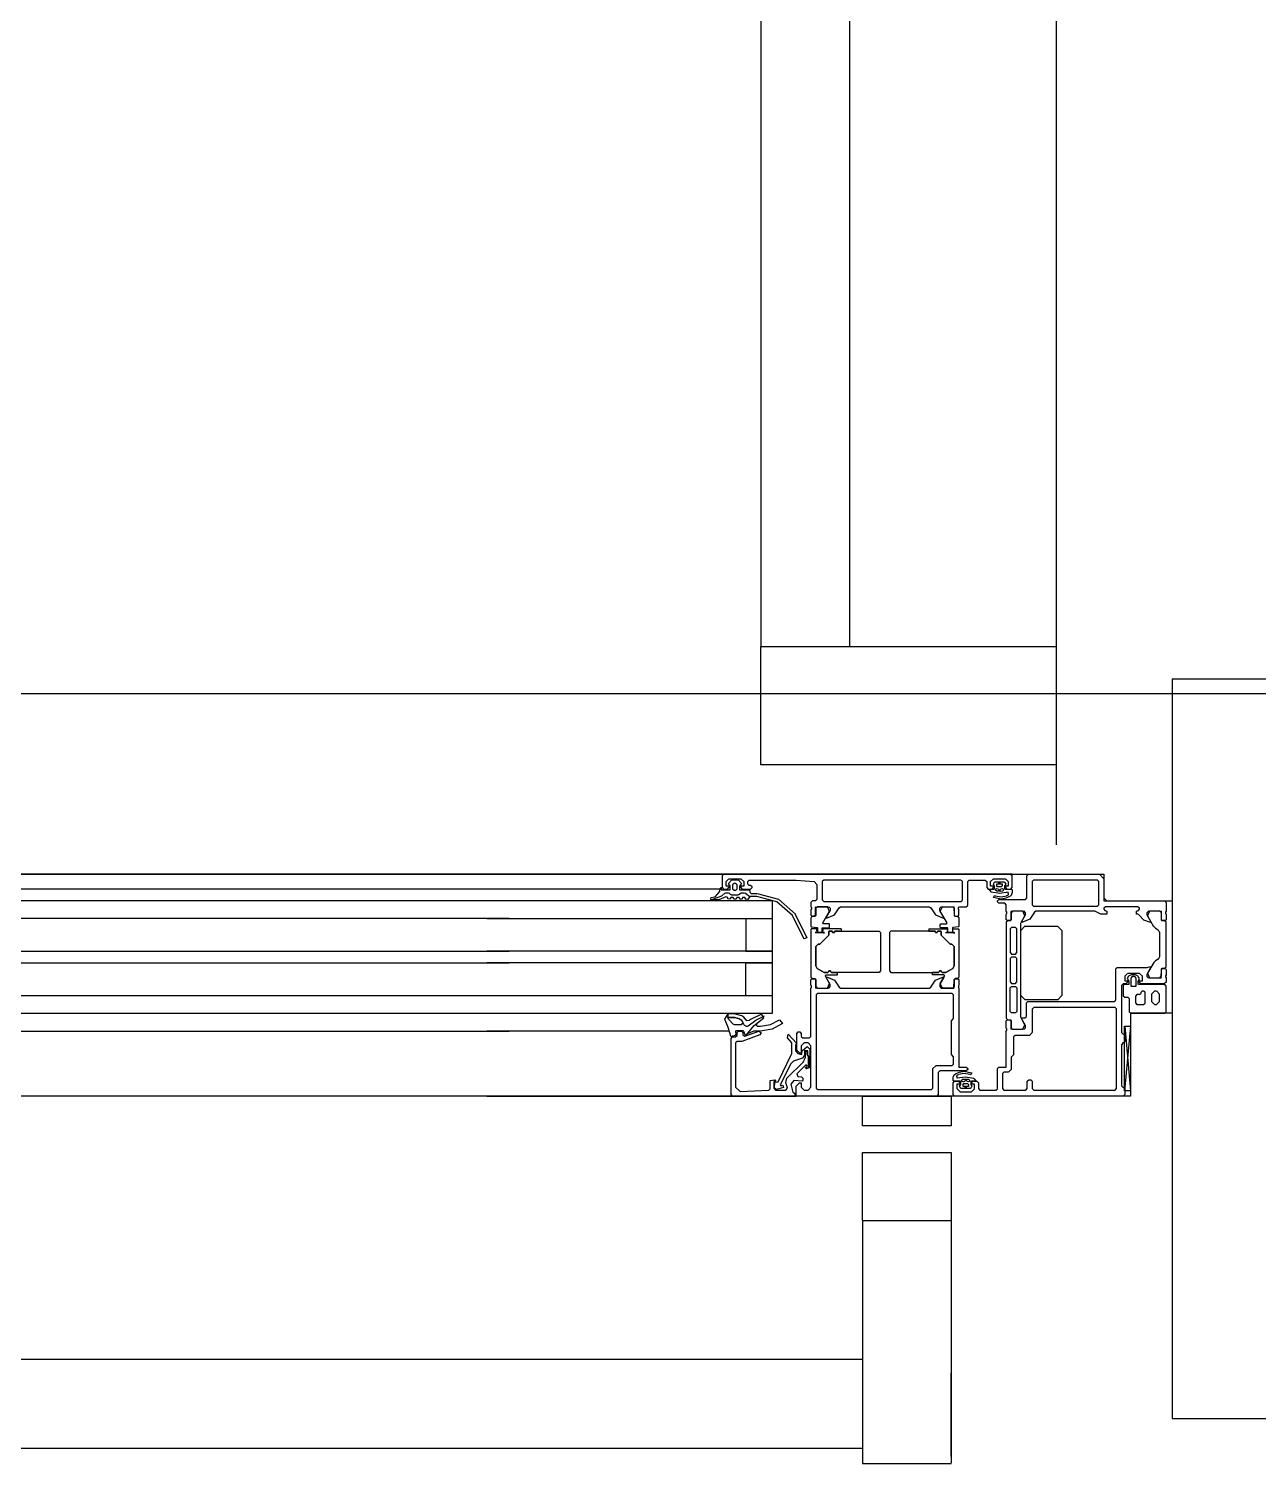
# Model space of a CAD drawing. Header units: metres. Extents: x 2.3 to 42.8, y 0.9 to 31.9.
# Drawn here: x 15.3975 to 15.5611, y 13.554 to 13.745 of the extents above; entities that cross this region are included whole.
import ezdxf

# ---------------------------------------------------------------- set-up
doc = ezdxf.new("R2010")
doc.units = ezdxf.units.M
doc.layers.add('ARREDI', color=9, linetype='Continuous')
doc.layers.add('PARETI_STRUTTURE', color=7, linetype='Continuous')

msp = doc.modelspace()

# ---------------------------------------------------------------- linework, layer by layer
at = {"layer": 'ARREDI'}
for points in [[(14.92869, 13.63239), (15.54057, 13.63239)], [(15.46142, 13.63042), (15.28975, 13.63042)], [(15.46142, 13.62885), (15.28975, 13.62885)], [(15.46142, 13.62649), (15.28975, 13.62649)], [(15.28975, 13.62217), (15.46142, 13.62217)], [(15.28975, 13.62059), (15.46142, 13.62059)], [(15.28975, 13.61626), (15.46142, 13.61626)], [(15.28975, 13.61389), (15.46142, 13.61389)], [(15.28975, 13.61152), (15.46142, 13.61152)], [(15.54411, 13.60286), (14.92515, 13.60286)], [(15.52023, 13.59892), (15.50842, 13.59892), (15.50842, 13.60287)], [(15.50842, 13.60286), (15.52023, 13.60286)], [(15.52023, 13.60286), (15.52023, 13.59892)], [(15.50842, 13.58631), (15.50842, 13.59534)], [(15.50842, 13.59534), (15.52023, 13.59534)], [(15.52023, 13.59534), (15.52023, 13.58631)], [(15.50842, 13.58631), (15.50842, 13.55603), (15.50842, 13.55492), (15.50842, 13.55421), (15.50842, 13.55397), (15.52023, 13.55397)], [(15.50843, 13.58631), (15.52023, 13.58631), (15.52023, 13.55604), (15.52023, 13.55491), (15.52023, 13.55422), (15.52023, 13.55398)], [(15.50842, 13.56778), (15.25525, 13.56778)], [(15.50842, 13.56699), (15.50842, 13.56604), (15.50842, 13.56482)], [(15.52023, 13.55492), (15.52023, 13.55603), (15.52023, 13.55749), (15.52023, 13.55918), (15.52023, 13.561), (15.52023, 13.56282), (15.52023, 13.56451), (15.52023, 13.56597)], [(15.50842, 13.55892), (15.50842, 13.5577), (15.50842, 13.55675)], [(15.25525, 13.55597), (15.50842, 13.55597)]]:
    msp.add_lwpolyline(points, dxfattribs=at)
at = {"layer": 'PARETI_STRUTTURE'}
for points in [[(15.53426, 13.63633), (15.53426, 13.93597)], [(15.53426, 13.90615), (15.49489, 13.90615), (15.49489, 13.66271)], [(15.5067, 13.90615), (15.5067, 13.66271)], [(17.49862, 13.65642), (14.26612, 13.65642), (11.91708, 13.68004)], [(15.52835, 13.63239), (15.48977, 13.63239), (15.29041, 13.63239), (15.29041, 13.65214), (15.29009, 13.65471), (15.28917, 13.65713), (15.2877, 13.65925), (15.28576, 13.66098), (15.28346, 13.66217), (15.28239, 13.66242), (15.2813, 13.66242), (15.28023, 13.66216), (15.27926, 13.66164), (15.27842, 13.66091), (15.2778, 13.66), (15.27741, 13.65898), (15.27728, 13.65788), (15.27728, 13.63239)], [(15.49489, 13.66271), (15.53426, 13.66271)], [(15.49489, 13.64696), (15.49489, 13.66271)], [(15.53426, 13.64696), (15.49489, 13.64696)], [(15.45847, 13.63239), (15.48997, 13.63239), (15.48977, 13.6322)], [(15.48977, 13.6322), (15.48977, 13.63063)], [(15.52816, 13.63239), (15.48996, 13.63239)], [(15.49028, 13.63141), (15.49067, 13.6318)], [(15.49068, 13.63062), (15.49068, 13.63081), (15.49029, 13.63081), (15.49029, 13.63141)], [(15.49059, 13.63118), (15.49099, 13.63159)], [(15.49068, 13.63097), (15.49059, 13.63118)], [(15.49071, 13.63097), (15.49067, 13.63097)], [(15.49068, 13.6318), (15.49224, 13.6318)], [(15.49083, 13.63086), (15.49072, 13.63098)], [(15.491, 13.63159), (15.49114, 13.63164)], [(15.49114, 13.63164), (15.49178, 13.63164)], [(15.49134, 13.63117), (15.49115, 13.63098)], [(15.49115, 13.63097), (15.49115, 13.63046)], [(15.49158, 13.63117), (15.49135, 13.63117)], [(15.49178, 13.63097), (15.49158, 13.63117)], [(15.49178, 13.63046), (15.49178, 13.63098)], [(15.49179, 13.63164), (15.49192, 13.63159)], [(15.49192, 13.63159), (15.49233, 13.63117)], [(15.49221, 13.63097), (15.4921, 13.63085)], [(15.49225, 13.63097), (15.49221, 13.63097)], [(15.49225, 13.6318), (15.49264, 13.63141)], [(15.49264, 13.63141), (15.49264, 13.63081), (15.49225, 13.63081), (15.49225, 13.63062)], [(15.49233, 13.63118), (15.49225, 13.63097)], [(15.49316, 13.63141), (15.49335, 13.6316)], [(15.49316, 13.63109), (15.49316, 13.63141)], [(15.49335, 13.6309), (15.49316, 13.63109)], [(15.49335, 13.6316), (15.49962, 13.6316), (15.50201, 13.63144)], [(15.49355, 13.6309), (15.49335, 13.6309)], [(15.49375, 13.6307), (15.49355, 13.63089)], [(15.502, 13.63143), (15.50236, 13.63105)], [(15.50237, 13.63104), (15.50237, 13.62904)], [(15.50327, 13.6316), (15.50308, 13.63141)], [(15.50308, 13.63141), (15.50308, 13.62896)], [(15.52154, 13.6316), (15.50328, 13.6316)], [(15.52174, 13.63141), (15.52155, 13.6316)], [(15.52174, 13.62897), (15.52174, 13.63141)], [(15.52245, 13.63141), (15.52264, 13.6316)], [(15.52245, 13.62826), (15.52245, 13.63141)], [(15.52265, 13.6316), (15.52477, 13.6316)], [(15.52477, 13.6316), (15.52497, 13.63141)], [(15.52497, 13.63141), (15.52497, 13.63062)], [(15.52548, 13.63141), (15.52587, 13.6318)], [(15.52587, 13.63062), (15.52587, 13.63081), (15.52548, 13.63081), (15.52548, 13.63141)], [(15.52585, 13.63106), (15.526, 13.63136)], [(15.52591, 13.63095), (15.52585, 13.63106)], [(15.52587, 13.6318), (15.52744, 13.6318)], [(15.52599, 13.63087), (15.5259, 13.63096)], [(15.52601, 13.63136), (15.52608, 13.6314)], [(15.52608, 13.6314), (15.52724, 13.6314)], [(15.5263, 13.63085), (15.5263, 13.63113)], [(15.5263, 13.63112), (15.52701, 13.63112)], [(15.52701, 13.63112), (15.52701, 13.63085)], [(15.52724, 13.6314), (15.52731, 13.63136)], [(15.52731, 13.63136), (15.52749, 13.63107)], [(15.52741, 13.63096), (15.52732, 13.63087)], [(15.52749, 13.63108), (15.52741, 13.63095)], [(15.52745, 13.6318), (15.52784, 13.63141)], [(15.52784, 13.63141), (15.52784, 13.63081), (15.52746, 13.63081), (15.52746, 13.63062)], [(15.52836, 13.6322), (15.52816, 13.63239)], [(15.52836, 13.63062), (15.52836, 13.63219)], [(15.53032, 13.6322), (15.53052, 13.63239)], [(15.53032, 13.63239), (15.54056, 13.63239)], [(15.53032, 13.62924), (15.53032, 13.6322)], [(15.53052, 13.63239), (15.53997, 13.63239)], [(15.53099, 13.63141), (15.53099, 13.62834)], [(15.53119, 13.6316), (15.531, 13.63141)], [(15.53969, 13.6316), (15.53119, 13.6316)], [(15.53989, 13.63141), (15.5397, 13.6316)], [(15.53989, 13.62834), (15.53989, 13.63141)], [(15.53997, 13.63239), (15.54057, 13.6318)], [(15.54056, 13.63239), (15.54056, 13.62885)], [(15.54056, 13.6318), (15.54056, 13.62925)], [(15.48951, 13.63042), (15.45846, 13.63042)], [(15.48819, 13.629), (15.4883, 13.62905)], [(15.48826, 13.62928), (15.48883, 13.62939)], [(15.48829, 13.62897), (15.48826, 13.62927)], [(15.4883, 13.62905), (15.48866, 13.62914)], [(15.48866, 13.62914), (15.4897, 13.62951)], [(15.48882, 13.62939), (15.48946, 13.6301)], [(15.49024, 13.62938), (15.48934, 13.62897)], [(15.48946, 13.63009), (15.4895, 13.63051)], [(15.48949, 13.63051), (15.48965, 13.63065)], [(15.48965, 13.63066), (15.48965, 13.63034), (15.49044, 13.63034)], [(15.4897, 13.62952), (15.49011, 13.62986)], [(15.48977, 13.63062), (15.48996, 13.63043)], [(15.48997, 13.63042), (15.49048, 13.63042)], [(15.49011, 13.62986), (15.49023, 13.62991)], [(15.49023, 13.62991), (15.49062, 13.62991)], [(15.49052, 13.62928), (15.49024, 13.62938)], [(15.49044, 13.63034), (15.49083, 13.63034)], [(15.49048, 13.63042), (15.49067, 13.63062)], [(15.49052, 13.62912), (15.49052, 13.62928)], [(15.49083, 13.62908), (15.49052, 13.62912)], [(15.49063, 13.62991), (15.49079, 13.62981)], [(15.4908, 13.62981), (15.49084, 13.62973)], [(15.49083, 13.63034), (15.49083, 13.63086)], [(15.49092, 13.62932), (15.49083, 13.62909)], [(15.49084, 13.62973), (15.49101, 13.62964)], [(15.49122, 13.62932), (15.49092, 13.62932)], [(15.49101, 13.62964), (15.49189, 13.62964)], [(15.49115, 13.63046), (15.49134, 13.63027)], [(15.49131, 13.62908), (15.49123, 13.62932)], [(15.49161, 13.62908), (15.49131, 13.62908)], [(15.49134, 13.63027), (15.49158, 13.63027)], [(15.49158, 13.63027), (15.49178, 13.63046)], [(15.4917, 13.62932), (15.49162, 13.62909)], [(15.49201, 13.62932), (15.4917, 13.62932)], [(15.49189, 13.62964), (15.49206, 13.62973)], [(15.4921, 13.62908), (15.49201, 13.62932)], [(15.49206, 13.62973), (15.49211, 13.62982)], [(15.49209, 13.63086), (15.49209, 13.63034)], [(15.49209, 13.63034), (15.49248, 13.63034)], [(15.4924, 13.62908), (15.4921, 13.62908)], [(15.49211, 13.62981), (15.49228, 13.62991)], [(15.49225, 13.63062), (15.49244, 13.63043)], [(15.49228, 13.62991), (15.49275, 13.62991)], [(15.49249, 13.62932), (15.49241, 13.62909)], [(15.49245, 13.63042), (15.49354, 13.63042)], [(15.49249, 13.63034), (15.49332, 13.63034)], [(15.4928, 13.62932), (15.49249, 13.62932)], [(15.49276, 13.62991), (15.49288, 13.62987)], [(15.49289, 13.62908), (15.4928, 13.62932)], [(15.49288, 13.62987), (15.49344, 13.62944)], [(15.49317, 13.62905), (15.49288, 13.62909)], [(15.49436, 13.62944), (15.49343, 13.62944), (15.49318, 13.62905)], [(15.49331, 13.63034), (15.49342, 13.63022)], [(15.49343, 13.63023), (15.49343, 13.63003)], [(15.49343, 13.63003), (15.49363, 13.62984)], [(15.49355, 13.63042), (15.49374, 13.63062)], [(15.49363, 13.62983), (15.49439, 13.62983)], [(15.49375, 13.63062), (15.49375, 13.6307)], [(15.49914, 13.62692), (15.49704, 13.62874), (15.49436, 13.62944)], [(15.4944, 13.62983), (15.49727, 13.62906), (15.4995, 13.62708)], [(15.50237, 13.62905), (15.50217, 13.62885)], [(15.52497, 13.63062), (15.52516, 13.63043)], [(15.52517, 13.63042), (15.52568, 13.63042)], [(15.52529, 13.63042), (15.52591, 13.63042)], [(15.52558, 13.63003), (15.52529, 13.63042)], [(15.52558, 13.63003), (15.52558, 13.63003)], [(15.5278, 13.62999), (15.52669, 13.62985), (15.52558, 13.63003)], [(15.52568, 13.63042), (15.52587, 13.63062)], [(15.52585, 13.6293), (15.52598, 13.62955)], [(15.5269, 13.62909), (15.52585, 13.6293)], [(15.52591, 13.63042), (15.52599, 13.6305)], [(15.52597, 13.62955), (15.52607, 13.62951)], [(15.52599, 13.6305), (15.52599, 13.63087)], [(15.52607, 13.6295), (15.52689, 13.62937)], [(15.52616, 13.63028), (15.52614, 13.63031), (15.5261, 13.63042), (15.52632, 13.63051)], [(15.52632, 13.63015), (15.52615, 13.63028)], [(15.52642, 13.63073), (15.52631, 13.63084)], [(15.52632, 13.63052), (15.52647, 13.63046)], [(15.52706, 13.63014), (15.52685, 13.63012), (15.52654, 13.63014), (15.52632, 13.63015)], [(15.52639, 13.62885), (15.52658, 13.62904)], [(15.5269, 13.63073), (15.52642, 13.63073)], [(15.52647, 13.63047), (15.52667, 13.63013), (15.52685, 13.63047)], [(15.52658, 13.62905), (15.53013, 13.62905)], [(15.52685, 13.63047), (15.527, 13.63052)], [(15.52701, 13.63085), (15.5269, 13.63074)], [(15.5282, 13.62955), (15.52818, 13.62951), (15.52791, 13.62937), (15.52773, 13.62929), (15.52752, 13.6292), (15.52731, 13.62915), (15.52711, 13.62911), (15.5269, 13.62909)], [(15.5269, 13.62937), (15.52759, 13.62954)], [(15.527, 13.63052), (15.52721, 13.63042), (15.52717, 13.63022)], [(15.52716, 13.63023), (15.52705, 13.63014)], [(15.52733, 13.63088), (15.52733, 13.6305)], [(15.52733, 13.6305), (15.52741, 13.63041)], [(15.52741, 13.63042), (15.52825, 13.63042)], [(15.52745, 13.63062), (15.52764, 13.63043)], [(15.52759, 13.62954), (15.52776, 13.62962), (15.52788, 13.62971)], [(15.52765, 13.63042), (15.52816, 13.63042)], [(15.52788, 13.6297), (15.5278, 13.62999)], [(15.52816, 13.63042), (15.52835, 13.63062)], [(15.52832, 13.62986), (15.52821, 13.62956)], [(15.52825, 13.63042), (15.52834, 13.63033)], [(15.52833, 13.63034), (15.52833, 13.62994), (15.52832, 13.62987)], [(15.53013, 13.62905), (15.53032, 13.62924)], [(15.54056, 13.62924), (15.54095, 13.62885)], [(15.45847, 13.6139), (15.49647, 13.6139), (15.49647, 13.62886), (15.45847, 13.62886)], [(15.48934, 13.62897), (15.48828, 13.62897)], [(15.49949, 13.62709), (15.50104, 13.62395)], [(15.50178, 13.62885), (15.50158, 13.62865)], [(15.50158, 13.62865), (15.50158, 13.62805)], [(15.50158, 13.62806), (15.50166, 13.62795)], [(15.50166, 13.62777), (15.50158, 13.62766)], [(15.50158, 13.62767), (15.50158, 13.62693)], [(15.50166, 13.62795), (15.50166, 13.62777)], [(15.50217, 13.62885), (15.50178, 13.62885)], [(15.5022, 13.62693), (15.5022, 13.62801), (15.50394, 13.62807)], [(15.5022, 13.62801), (15.50224, 13.62805)], [(15.50221, 13.62786), (15.50221, 13.62691)], [(15.50241, 13.62806), (15.50222, 13.62786)], [(15.50378, 13.62806), (15.50241, 13.62806)], [(15.50308, 13.62897), (15.50327, 13.62877)], [(15.50317, 13.62591), (15.50406, 13.62746)], [(15.50327, 13.62877), (15.52154, 13.62877)], [(15.50414, 13.62786), (15.50414, 13.62759), (15.5036, 13.62664)], [(15.50365, 13.62656), (15.50469, 13.627), (15.50533, 13.62793)], [(15.50406, 13.62745), (15.50378, 13.62805)], [(15.50394, 13.62806), (15.50414, 13.62787)], [(15.50533, 13.62792), (15.50551, 13.62806)], [(15.50552, 13.62806), (15.51732, 13.62806)], [(15.51733, 13.62806), (15.51753, 13.62792)], [(15.51752, 13.62792), (15.51816, 13.62699), (15.5192, 13.62656)], [(15.51871, 13.62786), (15.5189, 13.62806)], [(15.51925, 13.62665), (15.51871, 13.62759), (15.51871, 13.62787)], [(15.51879, 13.62745), (15.51907, 13.62805)], [(15.51968, 13.62591), (15.51879, 13.62746)], [(15.51891, 13.62806), (15.5206, 13.62806), (15.52064, 13.62692)], [(15.51907, 13.62806), (15.52044, 13.62806)], [(15.52044, 13.62806), (15.52063, 13.62786)], [(15.5206, 13.62806), (15.52064, 13.62802)], [(15.52063, 13.62786), (15.52063, 13.62691)], [(15.52119, 13.62795), (15.52127, 13.62806)], [(15.52119, 13.62777), (15.52119, 13.62795)], [(15.52127, 13.62767), (15.52119, 13.62778)], [(15.52127, 13.62806), (15.52226, 13.62806)], [(15.52127, 13.62693), (15.52127, 13.62766)], [(15.52154, 13.62877), (15.52174, 13.62896)], [(15.52225, 13.62806), (15.52245, 13.62825)], [(15.52639, 13.62873), (15.52639, 13.62884)], [(15.52658, 13.62853), (15.52639, 13.62873)], [(15.52737, 13.62853), (15.52658, 13.62853)], [(15.52757, 13.62834), (15.52737, 13.62853)], [(15.52765, 13.62736), (15.52756, 13.62747)], [(15.52757, 13.62747), (15.52757, 13.62833)], [(15.52757, 13.62708), (15.52765, 13.62719)], [(15.52757, 13.62634), (15.52757, 13.62707)], [(15.52765, 13.62718), (15.52765, 13.62736)], [(15.52993, 13.62747), (15.52819, 13.62743), (15.52819, 13.62633)], [(15.52824, 13.62747), (15.5282, 13.62743)], [(15.5284, 13.62747), (15.52821, 13.62727)], [(15.52821, 13.62727), (15.52821, 13.62632)], [(15.52977, 13.62747), (15.52839, 13.62747)], [(15.52958, 13.62605), (15.53013, 13.627), (15.53013, 13.62728)], [(15.53132, 13.62733), (15.53068, 13.6264), (15.52964, 13.62597)], [(15.53005, 13.62686), (15.52977, 13.62746)], [(15.53013, 13.62727), (15.52993, 13.62747)], [(15.53099, 13.62834), (15.53119, 13.62814)], [(15.53119, 13.62814), (15.53969, 13.62814)], [(15.53151, 13.62747), (15.53133, 13.62733)], [(15.53933, 13.62747), (15.5315, 13.62747)], [(15.53942, 13.62745), (15.53934, 13.62746)], [(15.54013, 13.6271), (15.53942, 13.62744)], [(15.53969, 13.62814), (15.53989, 13.62833)], [(15.54021, 13.62708), (15.54013, 13.62709)], [(15.54095, 13.62708), (15.54022, 13.62708)], [(15.54056, 13.62885), (15.54962, 13.62885)], [(15.54076, 13.62806), (15.54056, 13.62787)], [(15.54056, 13.62786), (15.54056, 13.62774)], [(15.54056, 13.62774), (15.5407, 13.62756)], [(15.5407, 13.62755), (15.54096, 13.62747)], [(15.54509, 13.62806), (15.54076, 13.62806)], [(15.54095, 13.62885), (15.54864, 13.62885)], [(15.54095, 13.62747), (15.54095, 13.62708)], [(15.54489, 13.62747), (15.54516, 13.62755)], [(15.54489, 13.62708), (15.54489, 13.62746)], [(15.54506, 13.62708), (15.5449, 13.62708)], [(15.54524, 13.62698), (15.54507, 13.62707)], [(15.54529, 13.62786), (15.54509, 13.62806)], [(15.54515, 13.62755), (15.54529, 13.62773)], [(15.54529, 13.62774), (15.54529, 13.62786)], [(15.54647, 13.62747), (15.54627, 13.62728)], [(15.54627, 13.62727), (15.54627, 13.627), (15.54681, 13.62605)], [(15.54663, 13.62747), (15.54635, 13.62687)], [(15.54821, 13.62634), (15.54821, 13.62742), (15.54647, 13.62747)], [(15.548, 13.62747), (15.54662, 13.62747)], [(15.5482, 13.62727), (15.548, 13.62746)], [(15.54821, 13.62742), (15.54817, 13.62746)], [(15.5482, 13.62632), (15.5482, 13.62727)], [(15.54863, 13.62885), (15.54883, 13.62865)], [(15.54883, 13.62747), (15.54875, 13.62736)], [(15.54875, 13.62736), (15.54875, 13.62718)], [(15.54875, 13.62718), (15.54884, 13.62707)], [(15.54883, 13.62865), (15.54883, 13.62747)], [(15.54883, 13.62708), (15.54883, 13.62634)], [(15.49292, 13.6265), (15.49292, 13.62216), (15.49646, 13.62216), (15.45846, 13.62216)], [(15.45847, 13.6265), (15.49647, 13.6265)], [(15.50068, 13.62377), (15.49914, 13.62691)], [(15.50158, 13.62693), (15.50171, 13.6268)], [(15.50178, 13.6268), (15.50158, 13.6266)], [(15.50158, 13.6266), (15.50158, 13.62546), (15.50159, 13.62542), (15.50162, 13.62539), (15.50166, 13.62539), (15.50237, 13.62532), (15.50241, 13.62531), (15.50244, 13.62528), (15.50244, 13.62524), (15.50244, 13.6247), (15.50244, 13.62465), (15.50241, 13.62463), (15.50237, 13.62461), (15.50223, 13.62461), (15.50214, 13.62461)], [(15.5017, 13.62681), (15.50209, 13.62681)], [(15.5021, 13.6268), (15.50178, 13.6268)], [(15.50209, 13.62681), (15.5022, 13.62693)], [(15.50221, 13.62691), (15.5021, 13.62679)], [(15.5033, 13.62462), (15.50316, 13.62462), (15.50312, 13.62463), (15.50309, 13.62466), (15.50307, 13.6247), (15.50307, 13.62521), (15.50309, 13.62524), (15.50312, 13.62527), (15.50316, 13.62528), (15.50398, 13.62528), (15.50402, 13.6253), (15.50405, 13.62532), (15.50406, 13.62537), (15.50406, 13.62571), (15.50405, 13.62575), (15.50402, 13.62578), (15.50398, 13.6258), (15.50324, 13.6258)], [(15.50323, 13.6258), (15.50317, 13.62591)], [(15.5036, 13.62665), (15.50365, 13.62656)], [(15.51955, 13.62462), (15.51969, 13.62462), (15.51973, 13.62463), (15.51976, 13.62466), (15.51978, 13.6247), (15.51978, 13.62521), (15.51976, 13.62524), (15.51973, 13.62527), (15.51969, 13.62528), (15.51887, 13.62528), (15.51883, 13.6253), (15.5188, 13.62532), (15.51879, 13.62537), (15.51879, 13.62571), (15.5188, 13.62575), (15.51883, 13.62578), (15.51887, 13.6258), (15.51961, 13.6258)], [(15.5192, 13.62656), (15.51926, 13.62665)], [(15.51961, 13.6258), (15.51968, 13.62591)], [(15.52127, 13.6266), (15.52127, 13.62546), (15.52126, 13.62542), (15.52123, 13.62539), (15.52119, 13.62539), (15.52048, 13.62532), (15.52044, 13.62531), (15.52041, 13.62528), (15.52041, 13.62524), (15.52041, 13.6247), (15.52041, 13.62465), (15.52044, 13.62463), (15.52048, 13.62461), (15.52062, 13.62461), (15.52071, 13.62461)], [(15.52063, 13.62691), (15.52075, 13.62679)], [(15.52065, 13.62693), (15.52077, 13.6268)], [(15.52075, 13.6268), (15.52107, 13.6268)], [(15.52076, 13.62681), (15.52115, 13.62681)], [(15.52107, 13.6268), (15.52127, 13.6266)], [(15.52115, 13.62681), (15.52126, 13.62693)], [(15.52777, 13.62621), (15.52757, 13.62601)], [(15.52757, 13.62601), (15.52757, 13.61322)], [(15.52769, 13.62622), (15.52758, 13.62634)], [(15.52807, 13.62622), (15.52768, 13.62622)], [(15.52809, 13.62621), (15.52777, 13.62621)], [(15.52819, 13.62634), (15.52808, 13.62621)], [(15.52821, 13.62632), (15.52808, 13.6262)], [(15.52827, 13.62531), (15.52808, 13.62511)], [(15.52879, 13.62531), (15.52827, 13.62531)], [(15.52898, 13.62511), (15.52879, 13.6253)], [(15.5295, 13.62587), (15.52953, 13.62596)], [(15.5295, 13.61337), (15.5295, 13.62587)], [(15.5295, 13.62491), (15.5301, 13.62551)], [(15.52953, 13.62596), (15.53004, 13.62687)], [(15.52964, 13.62597), (15.52958, 13.62606)], [(15.53009, 13.6255), (15.53438, 13.6255)], [(15.53438, 13.6255), (15.53498, 13.6249)], [(15.54676, 13.62597), (15.54587, 13.62629), (15.54523, 13.62697)], [(15.54635, 13.62686), (15.54717, 13.62543)], [(15.54681, 13.62605), (15.54676, 13.62597)], [(15.54718, 13.62543), (15.54742, 13.62521)], [(15.54741, 13.62521), (15.54776, 13.62501)], [(15.54831, 13.62621), (15.5482, 13.62633)], [(15.54833, 13.62622), (15.54821, 13.62634)], [(15.54863, 13.62621), (15.54831, 13.62621)], [(15.54871, 13.62622), (15.54832, 13.62622)], [(15.54883, 13.62601), (15.54864, 13.6262)], [(15.54883, 13.62634), (15.54871, 13.62621)], [(15.54883, 13.62007), (15.54883, 13.626)], [(15.50104, 13.62394), (15.50068, 13.62378)], [(15.50228, 13.62462), (15.50235, 13.62463), (15.50239, 13.62467), (15.50241, 13.62473), (15.50238, 13.62505), (15.50237, 13.62509), (15.50234, 13.62512), (15.5023, 13.62513), (15.50166, 13.62513), (15.50162, 13.62512), (15.50159, 13.62509), (15.50157, 13.62505), (15.50157, 13.6187)], [(15.50339, 13.62462), (15.50214, 13.62462)], [(15.50223, 13.62462), (15.5033, 13.62462)], [(15.5056, 13.62513), (15.50322, 13.62513), (15.50318, 13.62511), (15.50315, 13.62509), (15.50314, 13.62504), (15.50311, 13.62474), (15.50314, 13.62467), (15.50318, 13.62463), (15.50324, 13.62461), (15.50339, 13.62461)], [(15.5056, 13.62513), (15.5056, 13.62481), (15.50481, 13.62481), (15.50475, 13.6248), (15.50471, 13.62476), (15.5047, 13.6247), (15.5047, 13.62462), (15.5047, 13.6247), (15.50471, 13.62476), (15.50475, 13.6248), (15.50481, 13.62481), (15.51064, 13.62481)], [(15.51064, 13.62481), (15.51083, 13.62462)], [(15.51083, 13.62462), (15.51083, 13.61952)], [(15.51221, 13.62481), (15.51202, 13.62462)], [(15.51202, 13.62462), (15.51202, 13.61952)], [(15.51725, 13.62513), (15.51725, 13.62481), (15.51804, 13.62481), (15.5181, 13.6248), (15.51814, 13.62476), (15.51815, 13.6247), (15.51815, 13.62462), (15.51815, 13.6247), (15.51814, 13.62476), (15.5181, 13.6248), (15.51804, 13.62481), (15.51221, 13.62481)], [(15.51725, 13.62513), (15.51963, 13.62513), (15.51967, 13.62511), (15.5197, 13.62509), (15.51971, 13.62504), (15.51974, 13.62474), (15.51971, 13.62467), (15.51967, 13.62463), (15.51961, 13.62461), (15.51946, 13.62461)], [(15.51946, 13.62462), (15.52071, 13.62462)], [(15.52062, 13.62462), (15.51955, 13.62462)], [(15.52057, 13.62462), (15.5205, 13.62463), (15.52045, 13.62467), (15.52044, 13.62473), (15.52047, 13.62505), (15.52048, 13.62509), (15.52051, 13.62512), (15.52055, 13.62513), (15.52119, 13.62513), (15.52123, 13.62512), (15.52126, 13.62509), (15.52127, 13.62505), (15.52127, 13.6187)], [(15.52808, 13.62511), (15.52808, 13.62196)], [(15.52898, 13.62196), (15.52898, 13.62511)], [(15.5295, 13.61625), (15.5295, 13.62491)], [(15.53497, 13.62491), (15.53497, 13.61624)], [(15.54776, 13.62501), (15.54796, 13.62466)], [(15.54796, 13.62467), (15.54796, 13.62142)], [(15.50221, 13.62278), (15.50221, 13.6202), (15.50221, 13.62278)], [(15.50276, 13.6231), (15.50253, 13.6231), (15.50276, 13.6231)], [(15.52009, 13.6231), (15.52032, 13.6231), (15.52009, 13.6231)], [(15.52064, 13.62278), (15.52064, 13.6202), (15.52064, 13.62278)], [(15.52808, 13.62196), (15.52827, 13.62176)], [(15.52827, 13.62137), (15.52808, 13.62117)], [(15.52827, 13.62176), (15.52879, 13.62176)], [(15.52879, 13.62137), (15.52827, 13.62137)], [(15.52879, 13.62176), (15.52898, 13.62196)], [(15.52898, 13.61806), (15.52898, 13.62117), (15.52879, 13.62137)], [(15.54796, 13.62141), (15.54777, 13.62106)], [(15.49292, 13.61626), (15.49292, 13.62059), (15.49646, 13.62059), (15.45846, 13.62059)], [(15.50394, 13.61944), (15.50394, 13.61952), (15.50394, 13.61944)], [(15.50418, 13.61952), (15.50418, 13.61943), (15.50418, 13.61952)], [(15.51083, 13.61952), (15.51064, 13.61932)], [(15.51202, 13.61952), (15.51221, 13.61932)], [(15.51867, 13.61952), (15.51867, 13.61943), (15.51867, 13.61952)], [(15.51891, 13.61944), (15.51891, 13.61952), (15.51891, 13.61944)], [(15.52808, 13.62117), (15.52808, 13.61806), (15.52827, 13.61787)], [(15.54214, 13.61979), (15.54233, 13.61999)], [(15.54214, 13.61566), (15.54214, 13.6198)], [(15.54233, 13.61999), (15.54625, 13.61999)], [(15.54625, 13.61999), (15.54632, 13.62)], [(15.54681, 13.62001), (15.54627, 13.61907), (15.54627, 13.61879)], [(15.54632, 13.62), (15.54676, 13.6201)], [(15.54718, 13.62065), (15.54636, 13.61922)], [(15.54647, 13.6186), (15.54816, 13.6186), (15.54821, 13.61974)], [(15.54676, 13.6201), (15.54682, 13.62001)], [(15.54741, 13.62087), (15.54718, 13.62065)], [(15.54776, 13.62107), (15.54742, 13.62087)], [(15.5482, 13.61976), (15.54831, 13.61987)], [(15.5482, 13.61881), (15.5482, 13.61976)], [(15.54821, 13.61973), (15.54832, 13.61985)], [(15.54831, 13.61987), (15.54863, 13.61987)], [(15.54833, 13.61985), (15.54871, 13.61985)], [(15.54863, 13.61987), (15.54883, 13.62007)], [(15.54871, 13.61985), (15.54884, 13.61974)], [(15.54883, 13.61973), (15.54883, 13.619)], [(15.50158, 13.61869), (15.50178, 13.6185)], [(15.50158, 13.61837), (15.50171, 13.61849)], [(15.50158, 13.61763), (15.50158, 13.61836)], [(15.50166, 13.61752), (15.50158, 13.61763)], [(15.50166, 13.61734), (15.50166, 13.61752)], [(15.5017, 13.61849), (15.50209, 13.61849)], [(15.50178, 13.6185), (15.5021, 13.6185)], [(15.50209, 13.61849), (15.5022, 13.61836)], [(15.5021, 13.6185), (15.50221, 13.61837)], [(15.5022, 13.61837), (15.5022, 13.61728), (15.50394, 13.61723)], [(15.50221, 13.61838), (15.50221, 13.61743)], [(15.50351, 13.61893), (15.50359, 13.61901)], [(15.50351, 13.61884), (15.50351, 13.61892)], [(15.50354, 13.61874), (15.50351, 13.61884)], [(15.50406, 13.61784), (15.50354, 13.61874)], [(15.50359, 13.619), (15.50509, 13.619)], [(15.5036, 13.61865), (15.50365, 13.61873)], [(15.50414, 13.61743), (15.50414, 13.61771), (15.5036, 13.61865)], [(15.50365, 13.61873), (15.50469, 13.6183), (15.50533, 13.61737)], [(15.50378, 13.61724), (15.50406, 13.61783)], [(15.51064, 13.61932), (15.5043, 13.61932), (15.50508, 13.61932)], [(15.50509, 13.619), (15.50509, 13.61932)], [(15.51221, 13.61932), (15.51855, 13.61932), (15.51777, 13.61932)], [(15.51752, 13.61737), (15.51816, 13.6183), (15.5192, 13.61873)], [(15.51776, 13.619), (15.51776, 13.61932)], [(15.51926, 13.619), (15.51776, 13.619)], [(15.51925, 13.61865), (15.51871, 13.6177), (15.51871, 13.61743)], [(15.51879, 13.61784), (15.51931, 13.61874)], [(15.51907, 13.61724), (15.51879, 13.61783)], [(15.51891, 13.61723), (15.5206, 13.61723), (15.52064, 13.61837)], [(15.5192, 13.61873), (15.51926, 13.61865)], [(15.51934, 13.61893), (15.51925, 13.61901)], [(15.51931, 13.61874), (15.51934, 13.61884)], [(15.51934, 13.61884), (15.51934, 13.61892)], [(15.52063, 13.61838), (15.52063, 13.61743)], [(15.52075, 13.6185), (15.52064, 13.61837)], [(15.52065, 13.61837), (15.52077, 13.61849)], [(15.52107, 13.6185), (15.52075, 13.6185)], [(15.52076, 13.61849), (15.52115, 13.61849)], [(15.52127, 13.61869), (15.52107, 13.6185)], [(15.52115, 13.61849), (15.52126, 13.61836)], [(15.52127, 13.61763), (15.52119, 13.61752)], [(15.52119, 13.61752), (15.52119, 13.61734)], [(15.52127, 13.61837), (15.52127, 13.61763)], [(15.52827, 13.61786), (15.52879, 13.61786)], [(15.52879, 13.61786), (15.52898, 13.61806)], [(15.54292, 13.61764), (15.54292, 13.61133)], [(15.54312, 13.61782), (15.54293, 13.61764)], [(15.54312, 13.61759), (15.54312, 13.61623)], [(15.54351, 13.61782), (15.54313, 13.61782)], [(15.54324, 13.61771), (15.54313, 13.61758)], [(15.54356, 13.61771), (15.54324, 13.61771)], [(15.54371, 13.6192), (15.54332, 13.61881)], [(15.54332, 13.61881), (15.54332, 13.61821), (15.54371, 13.61821), (15.54371, 13.61802)], [(15.54371, 13.61802), (15.54352, 13.61783)], [(15.54387, 13.61772), (15.54356, 13.61771)], [(15.54385, 13.61881), (15.54367, 13.6185)], [(15.54367, 13.6185), (15.54377, 13.61832)], [(15.54529, 13.6192), (15.54372, 13.6192)], [(15.54376, 13.61832), (15.54387, 13.61821)], [(15.54419, 13.619), (15.54384, 13.61881)], [(15.54387, 13.6182), (15.54387, 13.61771)], [(15.54434, 13.61877), (15.54415, 13.61857)], [(15.54415, 13.61857), (15.54415, 13.6175)], [(15.54478, 13.619), (15.54419, 13.619)], [(15.54466, 13.61877), (15.54434, 13.61877)], [(15.54485, 13.61857), (15.54466, 13.61877)], [(15.54512, 13.61881), (15.54477, 13.619)], [(15.54485, 13.61751), (15.54485, 13.61858)], [(15.54529, 13.6185), (15.54511, 13.6188)], [(15.54513, 13.61821), (15.54523, 13.61832)], [(15.54513, 13.61772), (15.54513, 13.61821)], [(15.54544, 13.61771), (15.54514, 13.61772)], [(15.54522, 13.61833), (15.54529, 13.61849)], [(15.54568, 13.61881), (15.54529, 13.6192)], [(15.54529, 13.61802), (15.54529, 13.61821), (15.54568, 13.61821), (15.54568, 13.61881)], [(15.54548, 13.61782), (15.54529, 13.61802)], [(15.54867, 13.61771), (15.54543, 13.61771)], [(15.54863, 13.61782), (15.54548, 13.61782)], [(15.54627, 13.6188), (15.54646, 13.6186)], [(15.54635, 13.61922), (15.54663, 13.61862)], [(15.54663, 13.61861), (15.54801, 13.61861)], [(15.548, 13.61861), (15.54819, 13.61881)], [(15.54816, 13.6186), (15.5482, 13.61864)], [(15.54883, 13.61802), (15.54864, 13.61783)], [(15.54883, 13.61749), (15.54866, 13.6177)], [(15.54883, 13.619), (15.54875, 13.61889)], [(15.54875, 13.6189), (15.54875, 13.61872)], [(15.54875, 13.61872), (15.54884, 13.61861)], [(15.54883, 13.61861), (15.54883, 13.61801)], [(15.45847, 13.61626), (15.49647, 13.61626)], [(15.50158, 13.61723), (15.50166, 13.61734)], [(15.50158, 13.61081), (15.50158, 13.61723)], [(15.5022, 13.61728), (15.50224, 13.61724)], [(15.50221, 13.61743), (15.50241, 13.61724)], [(15.50249, 13.61652), (15.50229, 13.61633)], [(15.50229, 13.61633), (15.50229, 13.60392)], [(15.50241, 13.61724), (15.50379, 13.61724)], [(15.52036, 13.61652), (15.50249, 13.61652)], [(15.50394, 13.61723), (15.50414, 13.61743)], [(15.50533, 13.61737), (15.50551, 13.61723)], [(15.50552, 13.61723), (15.51732, 13.61723)], [(15.51733, 13.61723), (15.51753, 13.61737)], [(15.51871, 13.61743), (15.5189, 13.61724)], [(15.52044, 13.61724), (15.51906, 13.61724)], [(15.52056, 13.60711), (15.52056, 13.6081), (15.52028, 13.60838), (15.52028, 13.6129), (15.52056, 13.61318), (15.52056, 13.61632)], [(15.52056, 13.61633), (15.52036, 13.61652)], [(15.52063, 13.61743), (15.52044, 13.61724)], [(15.5206, 13.61723), (15.52064, 13.61727)], [(15.52119, 13.61734), (15.52127, 13.61723)], [(15.52127, 13.61723), (15.52127, 13.61191)], [(15.52808, 13.61727), (15.52827, 13.61747)], [(15.52808, 13.61412), (15.52808, 13.61728)], [(15.52827, 13.61747), (15.52879, 13.61747)], [(15.52879, 13.61747), (15.52898, 13.61728)], [(15.52898, 13.61727), (15.52898, 13.61412)], [(15.53009, 13.61566), (15.52949, 13.61626)], [(15.53438, 13.61566), (15.53009, 13.61566)], [(15.53497, 13.61625), (15.53437, 13.61565)], [(15.54194, 13.61546), (15.54213, 13.61565)], [(15.54312, 13.61623), (15.54332, 13.61605)], [(15.54332, 13.61605), (15.54375, 13.61605)], [(15.54375, 13.61605), (15.54392, 13.61584)], [(15.54391, 13.61584), (15.54391, 13.61406)], [(15.54415, 13.61751), (15.54485, 13.61751)], [(15.54495, 13.61637), (15.54477, 13.61617)], [(15.54477, 13.61617), (15.54477, 13.61527)], [(15.54527, 13.61637), (15.54495, 13.61637)], [(15.54548, 13.61653), (15.54528, 13.61636)], [(15.54566, 13.61684), (15.54548, 13.61665)], [(15.54548, 13.61664), (15.54548, 13.61653)], [(15.54582, 13.61684), (15.54566, 13.61684)], [(15.54604, 13.61668), (15.54583, 13.61685)], [(15.54604, 13.61523), (15.54604, 13.61669)], [(15.5469, 13.61645), (15.5469, 13.61546)], [(15.5473, 13.61684), (15.54691, 13.61645)], [(15.54757, 13.61684), (15.54729, 13.61684)], [(15.54796, 13.61645), (15.54758, 13.61683)], [(15.54796, 13.61546), (15.54796, 13.61645)], [(15.54883, 13.61407), (15.54883, 13.6175)], [(15.49051, 13.61381), (15.49009, 13.61311)], [(15.49141, 13.61381), (15.49051, 13.61381), (15.49051, 13.61332), (15.49051, 13.61334), (15.49137, 13.61334), (15.49051, 13.61334)], [(15.49051, 13.61381), (15.49051, 13.61381)], [(15.49154, 13.61379), (15.4914, 13.6138)], [(15.4924, 13.61354), (15.49154, 13.61379)], [(15.49498, 13.61378), (15.49352, 13.61308)], [(15.4953, 13.61329), (15.49498, 13.61377)], [(15.52827, 13.61393), (15.52808, 13.61412)], [(15.52879, 13.61393), (15.52827, 13.61393)], [(15.52898, 13.61412), (15.52879, 13.61393)], [(15.53024, 13.61526), (15.53044, 13.61546)], [(15.53024, 13.61346), (15.53024, 13.61526)], [(15.53044, 13.61546), (15.54194, 13.61546)], [(15.53103, 13.61448), (15.53103, 13.61132)], [(15.53123, 13.61467), (15.53104, 13.61448)], [(15.54206, 13.61467), (15.53122, 13.61467)], [(15.54225, 13.61448), (15.54206, 13.61467)], [(15.54225, 13.60385), (15.54225, 13.61447)], [(15.54391, 13.61406), (15.5441, 13.61388)], [(15.5441, 13.61389), (15.54863, 13.61389)], [(15.54962, 13.61389), (15.5441, 13.61389)], [(15.54411, 13.61389), (15.54411, 13.60286)], [(15.54477, 13.61526), (15.54495, 13.61507)], [(15.54495, 13.61507), (15.54583, 13.61507)], [(15.54582, 13.61507), (15.54603, 13.61523)], [(15.5469, 13.61546), (15.54729, 13.61507)], [(15.5473, 13.61507), (15.54757, 13.61507)], [(15.54757, 13.61507), (15.54796, 13.61546)], [(15.54863, 13.61389), (15.54883, 13.61407)], [(15.49009, 13.61311), (15.49049, 13.61218), (15.49079, 13.61119)], [(15.49067, 13.613), (15.49051, 13.61332)], [(15.49123, 13.61244), (15.49068, 13.613)], [(15.49142, 13.61234), (15.49123, 13.61244)], [(15.49136, 13.61334), (15.49147, 13.61333), (15.49136, 13.61334)], [(15.49228, 13.61234), (15.49142, 13.61234)], [(15.49209, 13.61314), (15.49147, 13.61332), (15.49209, 13.61314)], [(15.49209, 13.61314), (15.49229, 13.61302)], [(15.49228, 13.61301), (15.4925, 13.61268), (15.49271, 13.61231)], [(15.4925, 13.61268), (15.49229, 13.61234)], [(15.49263, 13.61339), (15.4924, 13.61354)], [(15.49305, 13.61289), (15.49263, 13.61338)], [(15.49271, 13.61231), (15.49289, 13.6122)], [(15.49289, 13.61219), (15.49314, 13.61219)], [(15.49298, 13.61101), (15.49402, 13.61226), (15.4953, 13.61329)], [(15.49338, 13.61294), (15.49304, 13.6129)], [(15.49315, 13.61219), (15.49323, 13.61222)], [(15.49324, 13.61222), (15.49426, 13.61297), (15.4954, 13.61355)], [(15.49353, 13.61309), (15.49337, 13.61294)], [(15.49427, 13.6125), (15.49439, 13.61215)], [(15.4944, 13.61215), (15.49487, 13.61215)], [(15.49488, 13.61215), (15.49621, 13.61238), (15.49741, 13.61303)], [(15.4978, 13.61254), (15.49643, 13.61179), (15.49488, 13.61152)], [(15.49741, 13.61303), (15.4978, 13.61253)], [(15.52127, 13.61192), (15.52127, 13.61153)], [(15.52765, 13.61181), (15.52756, 13.61192)], [(15.52757, 13.61322), (15.52777, 13.61303)], [(15.52757, 13.6129), (15.52768, 13.61301)], [(15.52757, 13.61192), (15.52757, 13.61289)], [(15.52765, 13.61163), (15.52765, 13.61181)], [(15.52769, 13.61301), (15.52808, 13.61301)], [(15.52777, 13.61303), (15.52809, 13.61303)], [(15.52807, 13.61301), (15.52818, 13.6129)], [(15.52809, 13.61303), (15.52821, 13.61291)], [(15.52819, 13.6129), (15.52819, 13.61181), (15.52993, 13.61176)], [(15.52819, 13.61181), (15.52823, 13.61177)], [(15.52821, 13.61291), (15.52821, 13.61196)], [(15.52821, 13.61196), (15.5284, 13.61177)], [(15.52953, 13.61327), (15.5295, 13.61336)], [(15.53005, 13.61237), (15.52953, 13.61327)], [(15.52958, 13.61318), (15.52962, 13.61326)], [(15.53013, 13.61196), (15.53013, 13.61224), (15.52959, 13.61318)], [(15.52963, 13.61326), (15.53004, 13.61326)], [(15.52977, 13.61177), (15.53005, 13.61236)], [(15.52993, 13.61176), (15.53013, 13.61196)], [(15.53005, 13.61326), (15.53024, 13.61345)], [(15.54411, 13.61215), (15.54411, 13.60357), (15.54331, 13.60357), (15.54331, 13.61215), (15.54411, 13.61215), (15.54331, 13.60357)], [(15.54332, 13.61215), (15.54411, 13.60357)], [(15.49068, 13.61152), (15.45846, 13.61152)], [(15.49078, 13.6112), (15.49084, 13.61095)], [(15.49084, 13.61095), (15.49098, 13.61085)], [(15.49095, 13.61054), (15.49115, 13.61073)], [(15.49095, 13.60306), (15.49095, 13.61054)], [(15.49098, 13.61086), (15.49153, 13.61097)], [(15.49115, 13.61074), (15.49154, 13.61074)], [(15.49153, 13.61096), (15.49162, 13.61109)], [(15.49154, 13.61074), (15.49174, 13.61093)], [(15.49174, 13.61015), (15.49154, 13.60995)], [(15.49154, 13.60995), (15.49154, 13.60407)], [(15.49158, 13.61145), (15.49169, 13.61159)], [(15.49162, 13.6111), (15.49158, 13.61146)], [(15.49169, 13.61158), (15.4925, 13.61158)], [(15.49174, 13.61133), (15.49193, 13.61152)], [(15.49174, 13.61093), (15.49174, 13.61132)], [(15.49233, 13.61015), (15.49174, 13.61015)], [(15.49193, 13.61152), (15.49232, 13.61152)], [(15.49233, 13.61152), (15.49252, 13.61133)], [(15.4924, 13.61016), (15.49233, 13.61014)], [(15.49476, 13.61102), (15.4924, 13.61015)], [(15.4925, 13.61158), (15.49261, 13.6115)], [(15.49253, 13.61133), (15.49253, 13.61104)], [(15.49253, 13.61103), (15.49279, 13.61085)], [(15.49261, 13.6115), (15.49278, 13.61105)], [(15.49278, 13.61105), (15.49297, 13.61101)], [(15.49279, 13.61084), (15.49462, 13.61151)], [(15.49394, 13.61152), (15.49304, 13.61111)], [(15.49488, 13.61152), (15.49395, 13.61152)], [(15.49462, 13.61151), (15.49489, 13.61133)], [(15.49489, 13.6112), (15.49476, 13.61102)], [(15.49489, 13.61133), (15.49489, 13.6112)], [(15.49674, 13.60392), (15.49679, 13.60472), (15.49722, 13.60474), (15.49905, 13.60853), (15.49905, 13.60993)], [(15.49846, 13.61063), (15.49853, 13.61108)], [(15.49905, 13.60994), (15.49847, 13.61063)], [(15.49853, 13.61109), (15.49964, 13.60991)], [(15.49964, 13.60992), (15.4996, 13.60976)], [(15.49969, 13.61121), (15.49989, 13.6114)], [(15.49969, 13.60896), (15.49969, 13.61121)], [(15.49989, 13.61141), (15.50008, 13.61141)], [(15.50009, 13.61141), (15.50028, 13.61121)], [(15.50028, 13.61121), (15.50028, 13.61082)], [(15.50028, 13.61081), (15.50048, 13.61062)], [(15.50068, 13.60995), (15.50029, 13.60956)], [(15.50048, 13.61062), (15.50138, 13.61062)], [(15.50119, 13.60995), (15.50067, 13.60995)], [(15.50158, 13.60955), (15.50119, 13.60994)], [(15.50138, 13.61062), (15.50158, 13.61081)], [(15.52127, 13.61152), (15.52127, 13.60975)], [(15.52757, 13.61152), (15.52765, 13.61164)], [(15.52757, 13.60975), (15.52757, 13.61153)], [(15.52855, 13.61074), (15.52855, 13.60837), (15.52823, 13.60806), (15.52823, 13.60644)], [(15.52841, 13.61177), (15.52978, 13.61177)], [(15.52875, 13.61093), (15.52855, 13.61074)], [(15.53064, 13.61093), (15.52875, 13.61093)], [(15.53103, 13.61133), (15.53064, 13.61094)], [(15.54292, 13.61133), (15.54308, 13.61114)], [(15.54308, 13.60994), (15.54293, 13.60975)], [(15.54308, 13.61114), (15.54317, 13.61112)], [(15.54316, 13.60996), (15.54308, 13.60994)], [(15.54316, 13.61112), (15.54331, 13.61093)], [(15.54332, 13.61015), (15.54317, 13.60995)], [(15.54332, 13.61093), (15.54332, 13.61015)], [(15.49952, 13.60963), (15.49952, 13.6089)], [(15.49952, 13.6089), (15.49981, 13.60852)], [(15.4996, 13.60977), (15.49953, 13.60963)], [(15.50009, 13.60857), (15.4997, 13.60896)], [(15.49981, 13.60852), (15.50038, 13.60842), (15.50038, 13.60889)], [(15.50028, 13.60955), (15.50028, 13.60857), (15.50009, 13.60857)], [(15.50039, 13.60889), (15.50106, 13.60947)], [(15.5007, 13.6083), (15.50044, 13.60792)], [(15.5006, 13.60745), (15.50084, 13.608)], [(15.5007, 13.60887), (15.5007, 13.6083)], [(15.50114, 13.60887), (15.50071, 13.60887)], [(15.50083, 13.60886), (15.50103, 13.60886)], [(15.50083, 13.60801), (15.50083, 13.60885)], [(15.50103, 13.60886), (15.50103, 13.60844)], [(15.50103, 13.60845), (15.50114, 13.60824)], [(15.50106, 13.60948), (15.50145, 13.60909)], [(15.50123, 13.60823), (15.50113, 13.60841)], [(15.50114, 13.60841), (15.50114, 13.60887)], [(15.50114, 13.60824), (15.50119, 13.60814)], [(15.50119, 13.60814), (15.50119, 13.60685)], [(15.5013, 13.6081), (15.50123, 13.60823)], [(15.5013, 13.60669), (15.5013, 13.60811)], [(15.50145, 13.60908), (15.50145, 13.60668)], [(15.50158, 13.6068), (15.50158, 13.60955)], [(15.52127, 13.60975), (15.52127, 13.60936)], [(15.52127, 13.60936), (15.52127, 13.60672), (15.52226, 13.60672)], [(15.52658, 13.60672), (15.52757, 13.60672), (15.52757, 13.60936)], [(15.52757, 13.60936), (15.52757, 13.60975)], [(15.54292, 13.60975), (15.54292, 13.60425)], [(15.4989, 13.60716), (15.49746, 13.60434)], [(15.49838, 13.60523), (15.50061, 13.60745)], [(15.49924, 13.60749), (15.49889, 13.60717)], [(15.50045, 13.60793), (15.49924, 13.6075)], [(15.50086, 13.60698), (15.49968, 13.60581)], [(15.50081, 13.60665), (15.50092, 13.60676)], [(15.50098, 13.60648), (15.50081, 13.60665)], [(15.50097, 13.60698), (15.50086, 13.60698)], [(15.50092, 13.60676), (15.5011, 13.60658)], [(15.50112, 13.60682), (15.50097, 13.60698)], [(15.50145, 13.60668), (15.50098, 13.60649)], [(15.5011, 13.60659), (15.50129, 13.60669)], [(15.50119, 13.60684), (15.50112, 13.60681)], [(15.50158, 13.60641), (15.50158, 13.60679)], [(15.50158, 13.60404), (15.50158, 13.6064)], [(15.5178, 13.60652), (15.51819, 13.60691)], [(15.5178, 13.60392), (15.5178, 13.60652)], [(15.5182, 13.60692), (15.52036, 13.60692)], [(15.51871, 13.60621), (15.51851, 13.60601)], [(15.52225, 13.60621), (15.51871, 13.60621)], [(15.52036, 13.60692), (15.52056, 13.60711)], [(15.52063, 13.6057), (15.52066, 13.60575), (15.52092, 13.60588), (15.5211, 13.60597), (15.52131, 13.60605), (15.52152, 13.60611), (15.52173, 13.60615), (15.52194, 13.60616)], [(15.52194, 13.60616), (15.52298, 13.60595)], [(15.52225, 13.60672), (15.52245, 13.60653)], [(15.52245, 13.60641), (15.52225, 13.60621)], [(15.52245, 13.60652), (15.52245, 13.6064)], [(15.52639, 13.60652), (15.52658, 13.60672)], [(15.52639, 13.60385), (15.52639, 13.60653)], [(15.52824, 13.60644), (15.52785, 13.60605)], [(15.49615, 13.60495), (15.49675, 13.60504)], [(15.49615, 13.60384), (15.49615, 13.60495)], [(15.49675, 13.60504), (15.49689, 13.60479), (15.49665, 13.60479), (15.49665, 13.60385)], [(15.49746, 13.60435), (15.49756, 13.60424)], [(15.49756, 13.60424), (15.49783, 13.60432)], [(15.49784, 13.60432), (15.49792, 13.60402)], [(15.49823, 13.60466), (15.49838, 13.60523)], [(15.49844, 13.6039), (15.49823, 13.60466)], [(15.49932, 13.60493), (15.4989, 13.60443)], [(15.4989, 13.60443), (15.49918, 13.6034)], [(15.50039, 13.60483), (15.49931, 13.60493)], [(15.51831, 13.60286), (15.49961, 13.60286), (15.49961, 13.6042), (15.50005, 13.60464), (15.50029, 13.60464), (15.50029, 13.60404)], [(15.49968, 13.60581), (15.49981, 13.60547)], [(15.49981, 13.60547), (15.50031, 13.60543)], [(15.5003, 13.60543), (15.50048, 13.60524)], [(15.50048, 13.60491), (15.50039, 13.60483)], [(15.50048, 13.60524), (15.50048, 13.60492)], [(15.51851, 13.60601), (15.51851, 13.60305)], [(15.52048, 13.60463), (15.52068, 13.60483)], [(15.52048, 13.60306), (15.52048, 13.60463)], [(15.52059, 13.60484), (15.5205, 13.60492)], [(15.52051, 13.60491), (15.52051, 13.60532), (15.52052, 13.60539)], [(15.52052, 13.60539), (15.52063, 13.6057)], [(15.52143, 13.60484), (15.52058, 13.60484)], [(15.52068, 13.60483), (15.52119, 13.60483)], [(15.52125, 13.60571), (15.52108, 13.60563), (15.52095, 13.60555)], [(15.52096, 13.60555), (15.52104, 13.60526)], [(15.52139, 13.60463), (15.52139, 13.60444), (15.521, 13.60444), (15.521, 13.60384)], [(15.52104, 13.60527), (15.52215, 13.60541), (15.52326, 13.60523)], [(15.52119, 13.60483), (15.52138, 13.60464)], [(15.52194, 13.60588), (15.52125, 13.60572)], [(15.52135, 13.60418), (15.52143, 13.6043)], [(15.52153, 13.60389), (15.52135, 13.60418)], [(15.52151, 13.60476), (15.52142, 13.60484)], [(15.52143, 13.6043), (15.52151, 13.60438)], [(15.52151, 13.60438), (15.52151, 13.60475)], [(15.52184, 13.60474), (15.52163, 13.60483), (15.52167, 13.60503)], [(15.52167, 13.60503), (15.52178, 13.60511)], [(15.52178, 13.60511), (15.52199, 13.60513), (15.52229, 13.60511), (15.52252, 13.6051)], [(15.52182, 13.6044), (15.52193, 13.60452)], [(15.52182, 13.60413), (15.52182, 13.60441)], [(15.52199, 13.60479), (15.52184, 13.60473)], [(15.52276, 13.60575), (15.52194, 13.60589)], [(15.52194, 13.60452), (15.52241, 13.60452)], [(15.52236, 13.60479), (15.52218, 13.60512), (15.52199, 13.60479)], [(15.52252, 13.60474), (15.52236, 13.60479)], [(15.52241, 13.60452), (15.52254, 13.60441)], [(15.52268, 13.60497), (15.52269, 13.60495), (15.52274, 13.60484), (15.52251, 13.60474)], [(15.52252, 13.6051), (15.52268, 13.60497)], [(15.52253, 13.6044), (15.52253, 13.60413)], [(15.52286, 13.6057), (15.52277, 13.60575)], [(15.52299, 13.60419), (15.52283, 13.6039)], [(15.52293, 13.60484), (15.52285, 13.60475)], [(15.52285, 13.60476), (15.52285, 13.60438)], [(15.52285, 13.60438), (15.52293, 13.6043)], [(15.52298, 13.60595), (15.52286, 13.6057)], [(15.52355, 13.60484), (15.52292, 13.60484)], [(15.52293, 13.6043), (15.52298, 13.60419)], [(15.52296, 13.60463), (15.52316, 13.60483)], [(15.52335, 13.60385), (15.52335, 13.60444), (15.52297, 13.60444), (15.52297, 13.60464)], [(15.52316, 13.60483), (15.52367, 13.60483)], [(15.52325, 13.60522), (15.52325, 13.60522)], [(15.52326, 13.60522), (15.52355, 13.60483)], [(15.52367, 13.60483), (15.52386, 13.60464)], [(15.52387, 13.60463), (15.52387, 13.60384)], [(15.52725, 13.60605), (15.52706, 13.60586)], [(15.52706, 13.60585), (15.52706, 13.60385)], [(15.52784, 13.60605), (15.52726, 13.60605)], [(15.53036, 13.60483), (15.53056, 13.60503)], [(15.53036, 13.60385), (15.53036, 13.60483)], [(15.53056, 13.60503), (15.53084, 13.60503)], [(15.53084, 13.60503), (15.53103, 13.60484)], [(15.53103, 13.60483), (15.53103, 13.60385)], [(15.54292, 13.60424), (15.54308, 13.60405)], [(15.49095, 13.60286), (15.49961, 13.60286), (15.25943, 13.60286)], [(15.49095, 13.60286), (15.26809, 13.60286)], [(15.45847, 13.60286), (15.49115, 13.60286), (15.49095, 13.60306)], [(15.49937, 13.60325), (15.49941, 13.60325), (15.49941, 13.60287), (15.49115, 13.60287)], [(15.49154, 13.60407), (15.49215, 13.60349)], [(15.49216, 13.60348), (15.49596, 13.60365)], [(15.49596, 13.60364), (15.49615, 13.60384)], [(15.49666, 13.60385), (15.49685, 13.60365)], [(15.497, 13.60374), (15.49674, 13.60392)], [(15.49686, 13.60365), (15.49825, 13.60365)], [(15.49792, 13.60402), (15.497, 13.60374)], [(15.49825, 13.60365), (15.49844, 13.6039)], [(15.49918, 13.6034), (15.49937, 13.60326)], [(15.51851, 13.60286), (15.49961, 13.60286)], [(15.50028, 13.60404), (15.50067, 13.60365)], [(15.50068, 13.60365), (15.50119, 13.60365)], [(15.50119, 13.60365), (15.50158, 13.60404)], [(15.50229, 13.60392), (15.50248, 13.60373)], [(15.50249, 13.60373), (15.51761, 13.60373)], [(15.51761, 13.60373), (15.5178, 13.60392)], [(15.51851, 13.60306), (15.51832, 13.60286)], [(15.52068, 13.60286), (15.52048, 13.60306)], [(15.54411, 13.60286), (15.52051, 13.60286)], [(15.54312, 13.60286), (15.52068, 13.60286)], [(15.52099, 13.60385), (15.52138, 13.60346)], [(15.52139, 13.60345), (15.52295, 13.60345)], [(15.52159, 13.60385), (15.52153, 13.6039)], [(15.52276, 13.60385), (15.52159, 13.60385)], [(15.52253, 13.60413), (15.52182, 13.60413)], [(15.52283, 13.6039), (15.52276, 13.60386)], [(15.52296, 13.60345), (15.52335, 13.60384)], [(15.52387, 13.60385), (15.52406, 13.60365)], [(15.52406, 13.60365), (15.52619, 13.60365)], [(15.52619, 13.60365), (15.52638, 13.60384)], [(15.52706, 13.60385), (15.52725, 13.60365)], [(15.52725, 13.60365), (15.53017, 13.60365)], [(15.53017, 13.60365), (15.53036, 13.60385)], [(15.53103, 13.60385), (15.53123, 13.60365)], [(15.53123, 13.60365), (15.54206, 13.60365)], [(15.54206, 13.60365), (15.54225, 13.60385)], [(15.54308, 13.60405), (15.54317, 13.60404)], [(15.54332, 13.60306), (15.54312, 13.60286)], [(15.54316, 13.60404), (15.54331, 13.60384)], [(15.54332, 13.60384), (15.54332, 13.60306)]]:
    msp.add_lwpolyline(points, dxfattribs=at)
for points in [[(15.5693, 13.65838), (15.54962, 13.65838), (15.54962, 13.55995), (15.5693, 13.55995)], [(15.5267, 13.6313), (15.52673, 13.63127), (15.52674, 13.63123), (15.52673, 13.63119), (15.5267, 13.63116), (15.52666, 13.63116), (15.52662, 13.63116), (15.52659, 13.63119), (15.52659, 13.63123), (15.52659, 13.63127), (15.52662, 13.6313), (15.52666, 13.63132)], [(15.50394, 13.62428), (15.50276, 13.6231)], [(15.50446, 13.62462), (15.50446, 13.6247), (15.50444, 13.62475), (15.5044, 13.6248), (15.50435, 13.62481), (15.50403, 13.62481), (15.50398, 13.6248), (15.50396, 13.62477), (15.50394, 13.62473), (15.50394, 13.62428), (15.50394, 13.62473), (15.50396, 13.62477), (15.50398, 13.6248), (15.50403, 13.62481), (15.50435, 13.62481), (15.5044, 13.6248), (15.50444, 13.62475), (15.50446, 13.6247)], [(15.50469, 13.62462), (15.50446, 13.62462)], [(15.51816, 13.62462), (15.51839, 13.62462)], [(15.51839, 13.62462), (15.51839, 13.6247), (15.51841, 13.62475), (15.51845, 13.6248), (15.51852, 13.62481), (15.51882, 13.62481), (15.51887, 13.6248), (15.51889, 13.62477), (15.51891, 13.62473), (15.51891, 13.62428), (15.51891, 13.62473), (15.51889, 13.62477), (15.51887, 13.6248), (15.51882, 13.62481), (15.51852, 13.62481), (15.51845, 13.6248), (15.51841, 13.62475), (15.51839, 13.6247)], [(15.51891, 13.62428), (15.52009, 13.6231)], [(15.50253, 13.6231), (15.50221, 13.62278)], [(15.52032, 13.6231), (15.52064, 13.62278)], [(15.50221, 13.62021), (15.50241, 13.61986)], [(15.50241, 13.61986), (15.50334, 13.61932), (15.50383, 13.61932), (15.50334, 13.61932)], [(15.50383, 13.61931), (15.50394, 13.61944)], [(15.50394, 13.61952), (15.50418, 13.61952)], [(15.50419, 13.61944), (15.5043, 13.61932)], [(15.51868, 13.61944), (15.51855, 13.61932)], [(15.51891, 13.61952), (15.51867, 13.61952)], [(15.51903, 13.61931), (15.51891, 13.61944)], [(15.52044, 13.61986), (15.51951, 13.61932), (15.51903, 13.61932), (15.51951, 13.61932)], [(15.52064, 13.62021), (15.52044, 13.61986)], [(15.52214, 13.60395), (15.52211, 13.60398), (15.5221, 13.60402), (15.52211, 13.60406), (15.52214, 13.60409), (15.52218, 13.60409), (15.52222, 13.60409), (15.52225, 13.60406), (15.52225, 13.60402), (15.52225, 13.60398), (15.52222, 13.60395), (15.52218, 13.60394)]]:
    msp.add_lwpolyline(points, close=True, dxfattribs=at)

doc.saveas('drawing.dxf')
